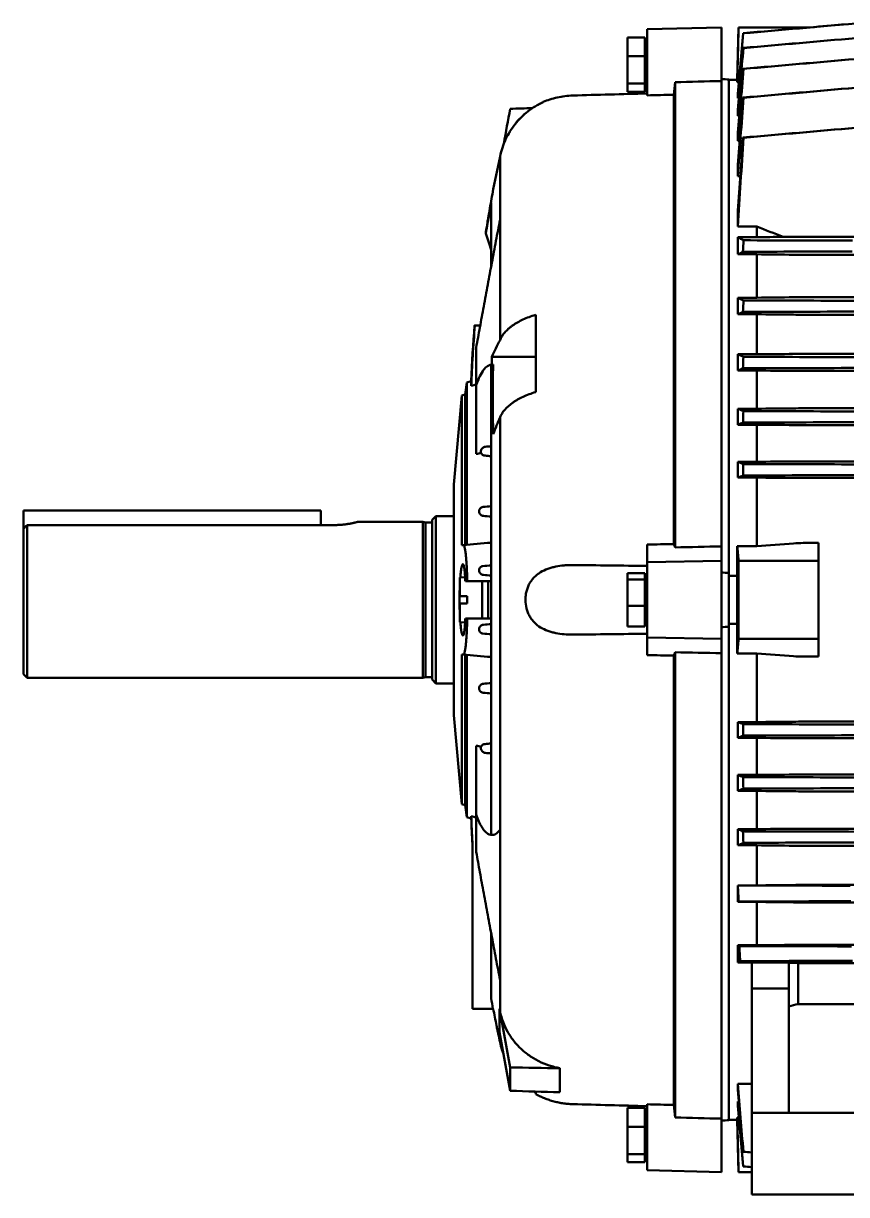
# Model space of a CAD drawing. Header units: millimetres. Extents: x 708 to 3306, y 798 to 2244.
# Drawn here: x 707.5 to 929.1, y 1870.2 to 2185.2 of the extents above; entities that cross this region are included whole.
import ezdxf

# ---------------------------------------------------------------- set-up
doc = ezdxf.new("R2010")
doc.units = ezdxf.units.MM
doc.header["$LTSCALE"] = 10
doc.layers.add('Visible (ISO)', color=7, linetype='Continuous', lineweight=50)

msp = doc.modelspace()

# ---------------------------------------------------------------- linework, layer by layer
at = {"layer": 'Visible (ISO)'}
for p, q in [((875.4, 2183.66), (895.4, 2184.18)), ((875.4, 2183.66), (875.4, 2165.89)), ((895.4, 2184.18), (895.4, 2169.75)), ((899.62, 2170.03), (899.99, 2184.18)), ((919.28, 2184.18), (900, 2184.18)), ((870.1, 2181.5), (874.8, 2181.5)), ((870.1, 2176.41), (870.1, 2181.5)), ((874.8, 2176.41), (874.8, 2181.5)), ((874.8, 2179.98), (875.4, 2179.98)), ((870.1, 2176.41), (874.8, 2176.41)), ((870.1, 2169.09), (870.1, 2176.41)), ((874.8, 2169.09), (874.8, 2176.41)), ((870.1, 2169.09), (874.8, 2169.09)), ((870.1, 2166.86), (870.1, 2169.09)), ((874.8, 2166.86), (874.8, 2169.09)), ((874.8, 2168.38), (875.4, 2168.38)), ((882.9, 2044.29), (882.9, 2169.45)), ((895.4, 2044.55), (895.4, 2169.75)), ((897.4, 2037.37), (897.4, 2170.13)), ((899.62, 2170.03), (897.4, 2170.03)), ((899.62, 2170.03), (899.62, 2169.43)), ((899.62, 2169.43), (900.08, 2169.43)), ((870.1, 2166.86), (874.8, 2166.86)), ((882.61, 2045.19), (882.61, 2166.07)), ((899.81, 2166.27), (899.81, 2165.17)), ((899.81, 2165.17), (900.07, 2165.17)), ((847.4, 2164.07), (847.4, 2164.11)), ((899.81, 2162.02), (899.81, 2160.4)), ((899.81, 2160.4), (900.17, 2160.4)), ((899.81, 2155.86), (899.81, 2153.63)), ((899.81, 2153.63), (900.29, 2153.63)), ((835.81, 2132.53), (835.81, 2149.49)), ((899.81, 2147.22), (899.81, 2144.17)), ((899.81, 2144.17), (900.45, 2144.17)), ((833.4, 2119.71), (833.4, 2136.94)), ((899.81, 2134.88), (899.81, 2130.6)), ((835.81, 2100.08), (835.81, 2132.53)), ((899.81, 2130.6), (904.89, 2130.6)), ((904.89, 2127.73), (904.89, 2130.6)), ((832.02, 2128.77), (832.02, 2129.2)), ((899.81, 2127.73), (899.81, 2123.13)), ((904.89, 2127.73), (899.81, 2127.73)), ((1193.09, 2127.83), (912, 2127.83)), ((899.81, 2123.13), (904.89, 2123.13)), ((904.89, 2111.46), (904.89, 2123.13)), ((1187.69, 2122.99), (917.4, 2122.99)), ((899.81, 2111.46), (899.81, 2107.01)), ((904.89, 2111.46), (899.81, 2111.46)), ((1187.69, 2111.59), (917.4, 2111.59)), ((845.4, 2106.86), (845.4, 2086.07)), ((899.81, 2107.01), (904.89, 2107.01)), ((904.89, 2096.23), (904.89, 2107.01)), ((1187.69, 2106.89), (917.4, 2106.89)), ((830.48, 2104.02), (829.05, 2104.02)), ((829.4, 2098.05), (829.4, 2087.95)), ((845.4, 2095.57), (833.63, 2095.57)), ((899.81, 2096.23), (899.81, 2091.87)), ((904.89, 2096.23), (899.81, 2096.23)), ((1187.69, 2096.35), (917.4, 2096.35)), ((833.4, 2030.18), (833.4, 2093.32)), ((833.58, 2093.45), (833.94, 2093.45)), ((826.9, 2088.68), (828.05, 2088.99)), ((828.05, 2087.72), (828.05, 2088.99)), ((899.81, 2091.87), (904.89, 2091.87)), ((904.89, 2081.59), (904.89, 2091.87)), ((1187.69, 2091.75), (917.4, 2091.75)), ((826.46, 2085.44), (826.9, 2088.68)), ((826.9, 2044.99), (826.9, 2088.68)), ((829.4, 2081.28), (829.4, 2087.95)), ((823.4, 2061.18), (825.5, 2085.19)), ((825.5, 2085.19), (826.46, 2085.44)), ((825.5, 2044.87), (825.5, 2085.19)), ((826.46, 2044.95), (826.46, 2085.44)), ((829.4, 2069.44), (829.4, 2081.28)), ((899.81, 2081.59), (899.81, 2077.29)), ((904.89, 2081.59), (899.81, 2081.59)), ((1187.69, 2081.71), (917.4, 2081.71)), ((835.81, 2030.18), (835.81, 2079.29)), ((899.81, 2077.29), (904.89, 2077.29)), ((904.89, 2067.32), (904.89, 2077.29)), ((1187.69, 2077.18), (917.4, 2077.18)), ((899.81, 2067.32), (899.81, 2063.06)), ((904.89, 2067.32), (899.81, 2067.32)), ((1187.69, 2067.43), (917.4, 2067.43)), ((823.4, 2030.18), (823.4, 2061.18)), ((899.81, 2063.06), (904.89, 2063.06)), ((904.89, 2044.63), (904.89, 2063.06)), ((1187.69, 2062.96), (917.4, 2062.96)), ((707.55, 2054.18), (707.55, 2049.26)), ((707.55, 2054.18), (787.55, 2054.18)), ((787.55, 2054.18), (787.55, 2050.31)), ((815.05, 2051.18), (797.55, 2051.18)), ((815.79, 2050.98), (815.05, 2051.18)), ((815.05, 2051.18), (815.05, 2009.18)), ((817.55, 2051.66), (818.55, 2052.66)), ((817.55, 2051.66), (817.55, 2008.71)), ((823.4, 2052.66), (818.55, 2052.66)), ((818.55, 2052.66), (818.55, 2007.71)), ((707.55, 2049.26), (707.55, 2010.18)), ((708.55, 2050.31), (708.55, 2009.18)), ((787.55, 2050.31), (708.55, 2050.31)), ((791.55, 2050.31), (787.55, 2050.31)), ((817.55, 2050.98), (815.79, 2050.98)), ((815.79, 2050.98), (815.79, 2009.38)), ((832.42, 2045.47), (825.92, 2044.9)), ((875.4, 2045.04), (875.4, 2040.28)), ((921.55, 2045.47), (917.4, 2045.47)), ((921.55, 2045.47), (921.55, 2040.68)), ((895.4, 2044.55), (895.4, 2040.68)), ((899.62, 2044.63), (899.62, 2036.65)), ((904.89, 2044.63), (899.62, 2044.63)), ((875.4, 2040.28), (895.4, 2040.68)), ((875.4, 2040.28), (875.4, 2020.08)), ((895.4, 2040.68), (895.4, 2019.68)), ((921.55, 2040.68), (900, 2040.68)), ((921.55, 2040.68), (921.55, 2019.68)), ((825, 2036.16), (826.42, 2036.28)), ((825, 2036.16), (825, 2031.18)), ((870.1, 2037.35), (874.8, 2037.35)), ((870.1, 2035.69), (870.1, 2037.35)), ((870.1, 2035.69), (874.8, 2035.69)), ((870.1, 2028.53), (870.1, 2035.69)), ((874.8, 2035.69), (874.8, 2037.35)), ((874.8, 2035.98), (875.4, 2035.98)), ((874.8, 2028.53), (874.8, 2035.69)), ((897.4, 2036.99), (897.4, 2037.37)), ((897.4, 2036.99), (897.4, 2036.65)), ((899.62, 2036.65), (897.4, 2036.65)), ((897.4, 2023.72), (897.4, 2036.65)), ((831, 2035.18), (831, 2030.18)), ((832.6, 2035.18), (832.6, 2030.18)), ((823.4, 1999.18), (823.4, 2030.18)), ((825, 2029.18), (825, 2024.21)), ((827, 2031.18), (827, 2030.18)), ((827, 2030.18), (827, 2029.18)), ((831, 2030.18), (831, 2025.18)), ((832.6, 2030.18), (832.6, 2025.18)), ((833.4, 1967.05), (833.4, 2030.18)), ((835.81, 1968.29), (835.81, 2030.18)), ((870.1, 2028.53), (874.8, 2028.53)), ((870.1, 2023.01), (870.1, 2028.53)), ((874.8, 2023.01), (874.8, 2028.53)), ((825, 2024.21), (826.42, 2024.08)), ((870.1, 2023.01), (874.8, 2023.01)), ((874.8, 2024.38), (875.4, 2024.38)), ((897.4, 2023.72), (897.4, 2023.38)), ((899.62, 2023.72), (897.4, 2023.72)), ((897.4, 2022.99), (897.4, 2023.38)), ((897.4, 1890.24), (897.4, 2022.99)), ((899.62, 2023.72), (899.62, 2015.73)), ((875.4, 2020.08), (875.4, 2015.32)), ((875.4, 2020.08), (895.4, 2019.68)), ((895.4, 2019.68), (895.4, 2015.82)), ((921.55, 2019.68), (900, 2019.68)), ((921.55, 2019.68), (921.55, 2014.9)), ((825.5, 1975.18), (825.5, 2015.5)), ((832.42, 2014.89), (825.92, 2015.46)), ((826.46, 1974.92), (826.46, 2015.41)), ((826.9, 1971.68), (826.9, 2015.38)), ((882.61, 1894.3), (882.61, 2015.17)), ((882.9, 1890.92), (882.9, 2016.07)), ((895.4, 1890.61), (895.4, 2015.82)), ((899.62, 2015.73), (904.89, 2015.73)), ((904.89, 1997.3), (904.89, 2015.73)), ((921.55, 2014.9), (917.4, 2014.9)), ((707.55, 2010.18), (708.55, 2009.18)), ((815.05, 2009.18), (708.55, 2009.18)), ((815.79, 2009.38), (815.05, 2009.18)), ((817.55, 2009.38), (815.79, 2009.38)), ((817.55, 2008.71), (818.55, 2007.71)), ((823.4, 2007.71), (818.55, 2007.71)), ((823.4, 1999.18), (825.5, 1975.18)), ((899.81, 1997.3), (899.81, 1993.04)), ((904.89, 1997.3), (899.81, 1997.3)), ((1187.69, 1997.41), (917.4, 1997.41)), ((899.81, 1993.04), (904.89, 1993.04)), ((904.89, 1983.07), (904.89, 1993.04)), ((1187.69, 1992.93), (917.4, 1992.93)), ((829.4, 1979.08), (829.4, 1990.93)), ((899.81, 1983.07), (899.81, 1978.77)), ((904.89, 1983.07), (899.81, 1983.07)), ((1187.69, 1983.18), (917.4, 1983.18)), ((829.4, 1972.42), (829.4, 1979.08)), ((899.81, 1978.77), (904.89, 1978.77)), ((904.89, 1968.5), (904.89, 1978.77)), ((1187.69, 1978.66), (917.4, 1978.66)), ((825.5, 1975.18), (826.46, 1974.92)), ((826.46, 1974.92), (826.9, 1971.68)), ((829.4, 1972.42), (829.4, 1962.32)), ((826.9, 1971.68), (828.05, 1971.37)), ((828.05, 1971.37), (828.05, 1971.96)), ((835.81, 1927.83), (835.81, 1968.29)), ((899.81, 1968.5), (899.81, 1964.14)), ((904.89, 1968.5), (899.81, 1968.5)), ((1187.69, 1968.61), (917.4, 1968.61)), ((828.4, 1920.18), (828.4, 1964.97)), ((899.81, 1964.14), (904.89, 1964.14)), ((904.89, 1953.36), (904.89, 1964.14)), ((1187.69, 1964.02), (917.4, 1964.02)), ((1187.69, 1953.48), (917.4, 1953.48)), ((899.81, 1953.36), (899.81, 1948.91)), ((904.89, 1953.36), (899.81, 1953.36)), ((899.81, 1948.91), (904.89, 1948.91)), ((904.89, 1937.24), (904.89, 1948.91)), ((1187.69, 1948.77), (917.4, 1948.77)), ((833.4, 1922.97), (833.4, 1940.66)), ((899.81, 1937.24), (899.81, 1932.63)), ((904.89, 1937.24), (899.81, 1937.24)), ((1187.69, 1937.37), (917.4, 1937.37)), ((899.81, 1932.63), (903.55, 1932.63)), ((903.55, 1932.65), (903.55, 1925.58)), ((913.55, 1932.65), (903.55, 1932.65)), ((913.55, 1932.65), (913.55, 1925.58)), ((959.55, 1932.48), (916.08, 1932.48)), ((916.08, 1921.45), (916.08, 1932.48)), ((835.81, 1919.38), (835.81, 1927.83)), ((903.55, 1925.58), (903.55, 1892.18)), ((913.55, 1925.58), (903.55, 1925.58)), ((913.55, 1925.58), (913.55, 1892.18)), ((833.91, 1920.18), (828.4, 1920.18)), ((835.64, 1920.16), (835.64, 1913.91)), ((916.08, 1921.45), (959.55, 1921.45)), ((835.81, 1911.18), (835.81, 1912.96)), ((838.54, 1898.1), (838.54, 1904.39)), ((851.9, 1904.18), (851.9, 1897.69)), ((899.81, 1899.96), (899.81, 1898.35)), ((903.55, 1899.96), (899.81, 1899.96)), ((845.4, 1897.61), (845.4, 1897.23)), ((875.4, 1894.47), (875.4, 1876.71)), ((899.81, 1895.2), (899.81, 1894.1)), ((900.07, 1895.2), (899.81, 1895.2)), ((870.1, 1893.5), (874.8, 1893.5)), ((870.1, 1888.41), (870.1, 1893.5)), ((874.8, 1888.41), (874.8, 1893.5)), ((874.8, 1891.98), (875.4, 1891.98)), ((895.4, 1890.61), (895.4, 1876.18)), ((899.62, 1890.93), (899.62, 1890.33)), ((900.08, 1890.93), (899.62, 1890.93)), ((903.55, 1870.18), (903.55, 1892.18)), ((923.55, 1892.18), (903.55, 1892.18)), ((923.55, 1892.18), (1181.55, 1892.18)), ((870.1, 1888.41), (874.8, 1888.41)), ((870.1, 1881.09), (870.1, 1888.41)), ((874.8, 1881.09), (874.8, 1888.41)), ((899.62, 1890.33), (897.4, 1890.33)), ((899.62, 1890.33), (899.99, 1876.18)), ((870.1, 1881.09), (874.8, 1881.09)), ((870.1, 1878.86), (870.1, 1881.09)), ((874.8, 1878.86), (874.8, 1881.09)), ((870.1, 1878.86), (874.8, 1878.86)), ((874.8, 1880.38), (875.4, 1880.38)), ((875.4, 1876.71), (895.4, 1876.18)), ((903.55, 1876.18), (900, 1876.18)), ((923.55, 1870.18), (903.55, 1870.18)), ((923.55, 1870.18), (968.99, 1870.18))]:
    msp.add_line(p, q, dxfattribs=at)
for centre, start, end in [((1177.79, 2075.27), 175.2892, 177.7531), ((1177.79, 1985.09), 182.2469, 183.3817)]:
    msp.add_arc(centre, 350, start, end, dxfattribs=at)
for points in [[(899.62, 2169.43), (899.75, 2174.35), (899.87, 2179.27), (900, 2184.18)], [(900, 2184.18), (899.99, 2184.18), (899.99, 2184.18), (899.99, 2184.18)], [(901.24, 2182.61), (911.31, 2183.49), (921.38, 2184.37), (931.44, 2185.25)], [(931.5, 2185.25), (921.43, 2184.36), (911.35, 2183.48), (901.27, 2182.59)], [(928.24, 2184.97), (925.25, 2184.7), (922.26, 2184.44), (919.27, 2184.18)], [(901.21, 2182.61), (900.74, 2177.16), (900.27, 2171.71), (899.81, 2166.27)], [(899.81, 2165.17), (900.29, 2170.98), (900.78, 2176.78), (901.27, 2182.59)], [(901.27, 2182.59), (901.25, 2182.61), (901.23, 2182.61), (901.21, 2182.61)], [(901.22, 2178.65), (911.29, 2179.53), (921.36, 2180.41), (931.44, 2181.29)], [(931.52, 2181.29), (921.44, 2180.4), (911.36, 2179.52), (901.29, 2178.63)], [(901.2, 2178.65), (900.74, 2173.11), (900.27, 2167.56), (899.81, 2162.02)], [(899.81, 2160.4), (900.3, 2166.48), (900.79, 2172.56), (901.29, 2178.63)], [(901.29, 2178.63), (901.26, 2178.65), (901.23, 2178.65), (901.2, 2178.65)], [(901.19, 2173.03), (911.27, 2173.91), (921.35, 2174.79), (931.43, 2175.67)], [(931.53, 2175.67), (921.45, 2174.78), (911.38, 2173.9), (901.3, 2173.01)], [(901.19, 2173.03), (900.73, 2167.31), (900.26, 2161.58), (899.81, 2155.86)], [(899.81, 2153.63), (900.3, 2160.09), (900.8, 2166.55), (901.3, 2173.01)], [(901.3, 2173.01), (901.26, 2173.02), (901.23, 2173.02), (901.19, 2173.03)], [(882.9, 2169.45), (882.8, 2168.32), (882.7, 2167.19), (882.61, 2166.07)], [(895.4, 2169.75), (891.23, 2169.65), (887.06, 2169.55), (882.9, 2169.45)], [(895.4, 2170.29), (896.06, 2170.24), (896.73, 2170.18), (897.4, 2170.13)], [(901.18, 2165.3), (911.26, 2166.18), (921.34, 2167.06), (931.42, 2167.94)], [(931.55, 2167.94), (921.47, 2167.05), (911.4, 2166.16), (901.32, 2165.27)], [(875.4, 2166.4), (868.72, 2166.22), (862.04, 2166.04), (855.36, 2165.86)], [(882.61, 2166.07), (880.2, 2166.01), (877.8, 2165.95), (875.4, 2165.89)], [(901.18, 2165.3), (900.72, 2159.27), (900.26, 2153.25), (899.81, 2147.22)], [(899.81, 2144.17), (900.3, 2151.21), (900.8, 2158.24), (901.32, 2165.27)], [(901.32, 2165.27), (901.27, 2165.28), (901.23, 2165.29), (901.18, 2165.3)], [(838.54, 2162.27), (837.96, 2159.14), (837.39, 2156.02), (836.82, 2152.89)], [(844.5, 2162.45), (842.51, 2162.39), (840.52, 2162.33), (838.54, 2162.27)], [(901.18, 2154.53), (911.25, 2155.41), (921.33, 2156.29), (931.41, 2157.17)], [(931.57, 2157.17), (921.49, 2156.28), (911.41, 2155.39), (901.34, 2154.5)], [(901.18, 2154.53), (900.71, 2147.98), (900.25, 2141.43), (899.81, 2134.88)], [(899.81, 2130.6), (900.29, 2138.57), (900.8, 2146.54), (901.34, 2154.5)], [(901.34, 2154.5), (901.28, 2154.51), (901.23, 2154.52), (901.18, 2154.53)], [(833.4, 2136.94), (832.9, 2134.22), (832.45, 2131.5), (832.02, 2128.77)], [(904.89, 2130.6), (907.26, 2129.68), (909.63, 2128.76), (912, 2127.83)], [(833.4, 2124.36), (832.94, 2125.83), (832.48, 2127.3), (832.02, 2128.77)], [(901.34, 2126.9), (900.8, 2127.18), (900.29, 2127.45), (899.81, 2127.73)], [(901.18, 2123.82), (901.23, 2124.84), (901.28, 2125.87), (901.34, 2126.9)], [(901.34, 2126.9), (911.12, 2126.87), (920.9, 2126.84), (930.68, 2126.81)], [(912, 2127.83), (909.63, 2127.8), (907.26, 2127.76), (904.89, 2127.73)], [(899.81, 2123.13), (900.25, 2123.36), (900.71, 2123.59), (901.18, 2123.82)], [(930.53, 2123.9), (920.75, 2123.87), (910.96, 2123.84), (901.18, 2123.82)], [(904.89, 2123.13), (908.2, 2123.09), (911.51, 2123.05), (914.81, 2123.01)], [(914.81, 2123.01), (915.65, 2123), (916.51, 2122.99), (917.4, 2122.99)], [(901.32, 2110.72), (900.8, 2110.97), (900.3, 2111.21), (899.81, 2111.46)], [(914.81, 2111.58), (911.51, 2111.54), (908.2, 2111.5), (904.89, 2111.46)], [(917.4, 2111.59), (916.51, 2111.59), (915.65, 2111.59), (914.81, 2111.58)], [(901.18, 2107.64), (901.23, 2108.67), (901.27, 2109.69), (901.32, 2110.72)], [(901.32, 2110.72), (911.4, 2110.69), (921.47, 2110.66), (931.55, 2110.63)], [(899.81, 2107.01), (900.26, 2107.22), (900.72, 2107.43), (901.18, 2107.64)], [(931.42, 2107.73), (921.34, 2107.7), (911.26, 2107.67), (901.18, 2107.64)], [(904.89, 2107.01), (908.2, 2106.97), (911.51, 2106.94), (914.81, 2106.9)], [(914.81, 2106.9), (915.65, 2106.89), (916.52, 2106.89), (917.4, 2106.89)], [(829.05, 2104.02), (828.6, 2098.6), (828.26, 2093.17), (828.05, 2087.72)], [(835.81, 2100.08), (835.04, 2098.58), (834.32, 2097.08), (833.63, 2095.57)], [(833.63, 2095.57), (833.61, 2094.87), (833.59, 2094.16), (833.58, 2093.45)], [(901.3, 2095.55), (900.8, 2095.77), (900.3, 2096), (899.81, 2096.23)], [(901.19, 2092.47), (901.23, 2093.49), (901.26, 2094.52), (901.3, 2095.55)], [(901.3, 2095.55), (911.38, 2095.52), (921.45, 2095.49), (931.53, 2095.46)], [(914.81, 2096.33), (911.51, 2096.3), (908.2, 2096.26), (904.89, 2096.23)], [(917.4, 2096.35), (916.52, 2096.35), (915.66, 2096.34), (914.81, 2096.33)], [(832, 2092.71), (832, 2092.71), (832, 2092.71), (832, 2092.71)], [(833.94, 2093.45), (833.76, 2093.45), (833.57, 2093.4), (833.4, 2093.32)], [(833.98, 2074.79), (833.83, 2081.01), (833.82, 2087.23), (833.94, 2093.45)], [(899.81, 2091.87), (900.26, 2092.07), (900.73, 2092.27), (901.19, 2092.47)], [(931.43, 2092.56), (921.35, 2092.53), (911.27, 2092.5), (901.19, 2092.47)], [(830.64, 2090.84), (830.64, 2090.84), (830.64, 2090.84), (830.64, 2090.84)], [(904.89, 2091.87), (908.2, 2091.83), (911.5, 2091.8), (914.81, 2091.77)], [(914.81, 2091.77), (915.66, 2091.76), (916.52, 2091.75), (917.4, 2091.75)], [(828.05, 2087.72), (828.5, 2087.84), (828.95, 2087.95), (829.4, 2088.07)], [(901.29, 2080.96), (900.79, 2081.17), (900.3, 2081.38), (899.81, 2081.59)], [(901.2, 2077.87), (901.23, 2078.9), (901.26, 2079.93), (901.29, 2080.96)], [(901.29, 2080.96), (911.36, 2080.93), (921.44, 2080.89), (931.52, 2080.86)], [(914.81, 2081.69), (911.5, 2081.66), (908.2, 2081.63), (904.89, 2081.59)], [(917.4, 2081.71), (916.52, 2081.71), (915.66, 2081.7), (914.81, 2081.69)], [(835.81, 2079.29), (835.16, 2077.8), (834.55, 2076.3), (833.98, 2074.79)], [(899.81, 2077.29), (900.27, 2077.49), (900.74, 2077.68), (901.2, 2077.87)], [(931.44, 2077.97), (921.36, 2077.94), (911.28, 2077.9), (901.2, 2077.87)], [(904.89, 2077.29), (908.2, 2077.26), (911.5, 2077.23), (914.81, 2077.2)], [(914.81, 2077.2), (915.66, 2077.19), (916.52, 2077.18), (917.4, 2077.18)], [(831.84, 2071.36), (832.36, 2071.41), (832.88, 2071.45), (833.4, 2071.5)], [(830.73, 2069.67), (830.28, 2069.59), (829.84, 2069.52), (829.4, 2069.44)], [(833.4, 2068.83), (832.85, 2068.88), (832.31, 2068.93), (831.77, 2068.97)], [(901.27, 2066.72), (900.78, 2066.92), (900.29, 2067.12), (899.81, 2067.32)], [(914.81, 2067.42), (911.5, 2067.39), (908.2, 2067.36), (904.89, 2067.32)], [(917.4, 2067.43), (916.52, 2067.43), (915.66, 2067.43), (914.81, 2067.42)], [(901.21, 2063.63), (901.23, 2064.66), (901.25, 2065.69), (901.27, 2066.72)], [(931.45, 2063.73), (921.37, 2063.7), (911.29, 2063.66), (901.21, 2063.63)], [(901.27, 2066.72), (911.35, 2066.69), (921.43, 2066.65), (931.5, 2066.62)], [(899.81, 2063.06), (900.27, 2063.25), (900.74, 2063.44), (901.21, 2063.63)], [(904.89, 2063.06), (908.2, 2063.03), (911.5, 2063), (914.81, 2062.97)], [(914.81, 2062.97), (915.66, 2062.96), (916.52, 2062.96), (917.4, 2062.96)], [(831.26, 2055.16), (831.97, 2055.22), (832.68, 2055.29), (833.4, 2055.35)], [(833.4, 2052.6), (832.71, 2052.65), (832.02, 2052.71), (831.33, 2052.77)], [(708.55, 2050.31), (708.21, 2049.96), (707.88, 2049.61), (707.55, 2049.26)], [(825.92, 2044.9), (825.78, 2044.89), (825.64, 2044.88), (825.5, 2044.87)], [(833.4, 2045.56), (833.07, 2045.53), (832.75, 2045.5), (832.42, 2045.47)], [(875.4, 2045.04), (877.8, 2045.09), (880.2, 2045.14), (882.61, 2045.19)], [(882.61, 2045.19), (882.7, 2044.89), (882.8, 2044.59), (882.9, 2044.29)], [(914.81, 2045.37), (911.5, 2045.13), (908.2, 2044.88), (904.89, 2044.63)], [(917.4, 2045.47), (916.52, 2045.47), (915.66, 2045.44), (914.81, 2045.37)], [(882.9, 2044.29), (887.06, 2044.38), (891.23, 2044.46), (895.4, 2044.55)], [(900, 2040.68), (899.87, 2042), (899.75, 2043.32), (899.62, 2044.63)], [(833.4, 2039.45), (832.66, 2039.39), (831.93, 2039.33), (831.2, 2039.26)], [(855.36, 2039.54), (862.04, 2039.47), (868.72, 2039.39), (875.4, 2039.31)], [(900, 2019.68), (899.99, 2026.68), (899.99, 2033.68), (900, 2040.68)], [(831.37, 2036.87), (832.04, 2036.81), (832.72, 2036.76), (833.4, 2036.7)], [(897.4, 2037.37), (896.73, 2037.43), (896.06, 2037.5), (895.4, 2037.56)], [(826.48, 2035.18), (826.65, 2035.18), (826.82, 2035.18), (826.99, 2035.18)], [(833.4, 2035.18), (831.26, 2035.18), (829.13, 2035.18), (826.99, 2035.18)], [(826.99, 2025.18), (826.82, 2025.18), (826.65, 2025.18), (826.48, 2025.18)], [(826.99, 2025.18), (829.13, 2025.18), (831.26, 2025.18), (833.4, 2025.18)], [(831.37, 2023.49), (832.04, 2023.55), (832.72, 2023.61), (833.4, 2023.67)], [(895.4, 2022.81), (896.06, 2022.87), (896.73, 2022.93), (897.4, 2022.99)], [(833.4, 2020.91), (832.66, 2020.98), (831.93, 2021.04), (831.2, 2021.1)], [(875.4, 2021.05), (868.72, 2020.97), (862.04, 2020.9), (855.36, 2020.83)], [(899.62, 2015.73), (899.75, 2017.05), (899.87, 2018.37), (900, 2019.68)], [(825.5, 2015.5), (825.64, 2015.49), (825.78, 2015.47), (825.92, 2015.46)], [(832.42, 2014.89), (832.75, 2014.86), (833.07, 2014.84), (833.4, 2014.81)], [(882.61, 2015.17), (880.2, 2015.22), (877.8, 2015.27), (875.4, 2015.32)], [(882.9, 2016.07), (882.8, 2015.77), (882.7, 2015.47), (882.61, 2015.17)], [(895.4, 2015.82), (891.23, 2015.9), (887.06, 2015.99), (882.9, 2016.07)], [(904.89, 2015.73), (908.2, 2015.49), (911.5, 2015.24), (914.81, 2014.99)], [(914.81, 2014.99), (915.66, 2014.93), (916.52, 2014.9), (917.4, 2014.9)], [(833.4, 2007.77), (832.71, 2007.71), (832.02, 2007.65), (831.33, 2007.59)], [(831.26, 2005.2), (831.97, 2005.14), (832.68, 2005.08), (833.4, 2005.02)], [(901.21, 1996.73), (900.74, 1996.92), (900.27, 1997.11), (899.81, 1997.3)], [(901.21, 1996.73), (911.29, 1996.7), (921.37, 1996.67), (931.44, 1996.64)], [(901.27, 1993.65), (901.25, 1994.68), (901.23, 1995.71), (901.21, 1996.73)], [(914.81, 1997.4), (911.5, 1997.36), (908.2, 1997.33), (904.89, 1997.3)], [(917.4, 1997.41), (916.52, 1997.41), (915.66, 1997.4), (914.81, 1997.4)], [(833.4, 1991.53), (832.85, 1991.48), (832.31, 1991.44), (831.77, 1991.39)], [(899.81, 1993.04), (900.29, 1993.24), (900.78, 1993.45), (901.27, 1993.65)], [(931.5, 1993.74), (921.43, 1993.71), (911.35, 1993.68), (901.27, 1993.65)], [(904.89, 1993.04), (908.2, 1993.01), (911.5, 1992.98), (914.81, 1992.94)], [(914.81, 1992.94), (915.66, 1992.93), (916.52, 1992.93), (917.4, 1992.93)], [(829.4, 1990.93), (829.84, 1990.85), (830.28, 1990.77), (830.73, 1990.69)], [(831.84, 1989), (832.36, 1988.96), (832.88, 1988.91), (833.4, 1988.87)], [(901.2, 1982.49), (900.74, 1982.68), (900.27, 1982.88), (899.81, 1983.07)], [(901.2, 1982.49), (911.28, 1982.46), (921.36, 1982.43), (931.44, 1982.4)], [(901.29, 1979.41), (901.26, 1980.44), (901.23, 1981.47), (901.2, 1982.49)], [(914.81, 1983.17), (911.5, 1983.14), (908.2, 1983.1), (904.89, 1983.07)], [(917.4, 1983.18), (916.52, 1983.18), (915.66, 1983.18), (914.81, 1983.17)], [(899.81, 1978.77), (900.3, 1978.98), (900.79, 1979.2), (901.29, 1979.41)], [(931.52, 1979.5), (921.44, 1979.47), (911.36, 1979.44), (901.29, 1979.41)], [(904.89, 1978.77), (908.2, 1978.74), (911.5, 1978.7), (914.81, 1978.67)], [(914.81, 1978.67), (915.66, 1978.66), (916.52, 1978.66), (917.4, 1978.66)], [(828.05, 1971.96), (828.15, 1969.63), (828.26, 1967.3), (828.4, 1964.97)], [(828.05, 1971.96), (828.5, 1971.83), (828.95, 1971.71), (829.4, 1971.58)], [(830.64, 1969.52), (830.64, 1969.52), (830.64, 1969.52), (830.64, 1969.52)], [(833.4, 1967.05), (833.53, 1966.98), (833.67, 1966.94), (833.81, 1966.92)], [(901.19, 1967.9), (900.73, 1968.1), (900.26, 1968.3), (899.81, 1968.5)], [(901.19, 1967.9), (911.27, 1967.87), (921.35, 1967.84), (931.43, 1967.81)], [(901.3, 1964.82), (901.26, 1965.85), (901.23, 1966.87), (901.19, 1967.9)], [(914.81, 1968.6), (911.5, 1968.57), (908.2, 1968.53), (904.89, 1968.5)], [(917.4, 1968.61), (916.52, 1968.61), (915.66, 1968.61), (914.81, 1968.6)], [(899.81, 1964.14), (900.3, 1964.37), (900.8, 1964.59), (901.3, 1964.82)], [(931.53, 1964.91), (921.45, 1964.88), (911.38, 1964.85), (901.3, 1964.82)], [(904.89, 1964.14), (908.2, 1964.1), (911.51, 1964.07), (914.81, 1964.03)], [(914.81, 1964.03), (915.66, 1964.02), (916.52, 1964.02), (917.4, 1964.02)], [(914.81, 1953.46), (911.51, 1953.43), (908.2, 1953.39), (904.89, 1953.36)], [(917.4, 1953.48), (916.52, 1953.48), (915.65, 1953.47), (914.81, 1953.46)], [(899.81, 1953.35), (899.81, 1953.35), (899.81, 1953.35), (899.81, 1953.36)], [(899.81, 1953.35), (909.89, 1953.32), (919.97, 1953.29), (930.05, 1953.26)], [(900.02, 1949.01), (899.95, 1950.47), (899.88, 1951.91), (899.81, 1953.35)], [(899.81, 1948.91), (899.88, 1948.94), (899.95, 1948.98), (900.02, 1949.01)], [(930.24, 1949.11), (920.18, 1949.08), (910.1, 1949.04), (900.02, 1949.01)], [(904.89, 1948.91), (908.2, 1948.87), (911.51, 1948.83), (914.81, 1948.79)], [(914.81, 1948.79), (915.65, 1948.78), (916.51, 1948.77), (917.4, 1948.77)], [(900.19, 1937.04), (900.06, 1937.1), (899.93, 1937.17), (899.81, 1937.24)], [(900.19, 1937.04), (910.31, 1937.01), (920.39, 1936.98), (930.42, 1936.95)], [(900.42, 1932.98), (900.35, 1934.34), (900.27, 1935.69), (900.19, 1937.04)], [(914.81, 1937.36), (911.51, 1937.32), (908.2, 1937.28), (904.89, 1937.24)], [(917.4, 1937.37), (916.51, 1937.37), (915.65, 1937.37), (914.81, 1937.36)], [(899.81, 1932.63), (900.01, 1932.75), (900.21, 1932.86), (900.42, 1932.98)], [(930.64, 1933.07), (920.57, 1933.04), (910.5, 1933.01), (900.42, 1932.98)], [(913.55, 1932.51), (914.39, 1932.5), (915.24, 1932.49), (916.08, 1932.48)], [(833.4, 1922.97), (833.56, 1922.04), (833.73, 1921.11), (833.91, 1920.18)], [(833.91, 1920.18), (833.92, 1920.18), (833.94, 1920.18), (833.97, 1920.18), (833.98, 1920.18)], [(835.81, 1919.38), (835.75, 1919.64), (835.69, 1919.9), (835.64, 1920.16)], [(835.64, 1920.16), (836.6, 1914.9), (837.57, 1909.65), (838.54, 1904.39)], [(913.55, 1920.78), (914.39, 1921.01), (915.24, 1921.23), (916.08, 1921.45)], [(838.54, 1898.1), (837.57, 1903.37), (836.6, 1908.64), (835.64, 1913.91)], [(836.71, 1908.03), (836.33, 1909.05), (836.03, 1910.1), (835.81, 1911.18)], [(851.9, 1904.18), (847.45, 1904.25), (842.99, 1904.32), (838.54, 1904.39)], [(901.29, 1881.73), (900.79, 1887.81), (900.3, 1893.89), (899.81, 1899.96)], [(851.9, 1897.69), (847.45, 1897.82), (842.99, 1897.96), (838.54, 1898.1)], [(845.4, 1897.61), (845.24, 1897.71), (845.09, 1897.8), (844.93, 1897.9)], [(844.93, 1897.9), (845.09, 1897.8), (845.24, 1897.71), (845.4, 1897.61)], [(899.81, 1898.35), (900.27, 1892.8), (900.74, 1887.26), (901.2, 1881.72)], [(855.36, 1894.51), (862.04, 1894.33), (868.72, 1894.15), (875.4, 1893.97)], [(875.4, 1894.47), (877.8, 1894.41), (880.2, 1894.36), (882.61, 1894.3)], [(882.61, 1894.3), (882.7, 1893.17), (882.8, 1892.04), (882.9, 1890.92)], [(901.27, 1877.77), (900.78, 1883.58), (900.29, 1889.39), (899.81, 1895.2)], [(899.81, 1894.1), (900.27, 1888.65), (900.74, 1883.21), (901.21, 1877.76)], [(882.9, 1890.92), (887.06, 1890.82), (891.23, 1890.71), (895.4, 1890.61)], [(900, 1876.18), (899.87, 1881.1), (899.75, 1886.01), (899.62, 1890.93)], [(897.4, 1890.24), (896.73, 1890.18), (896.06, 1890.13), (895.4, 1890.07)], [(901.2, 1881.72), (901.23, 1881.71), (901.26, 1881.72), (901.29, 1881.73)], [(903.55, 1881.51), (902.77, 1881.58), (902, 1881.65), (901.23, 1881.71)], [(901.29, 1881.73), (902.04, 1881.66), (902.79, 1881.6), (903.55, 1881.53)], [(899.99, 1876.18), (899.99, 1876.18), (899.99, 1876.18), (900, 1876.18)], [(901.21, 1877.76), (901.23, 1877.75), (901.25, 1877.76), (901.27, 1877.77)], [(903.55, 1877.56), (902.78, 1877.62), (902.01, 1877.69), (901.24, 1877.76)], [(901.27, 1877.77), (902.03, 1877.7), (902.79, 1877.64), (903.55, 1877.57)]]:
    msp.add_open_spline(points, degree=3, dxfattribs=at)
for points, knots in [([(855.36, 2165.86), (854.65, 2165.84), (853.95, 2165.78), (852.57, 2165.61), (851.89, 2165.49), (850.54, 2165.19), (849.87, 2165.01), (848.59, 2164.6), (847.98, 2164.36), (847.4, 2164.11)], [0.000000197, 0.000000197, 0.000000197, 0.000000197, 0.002093893, 0.002093893, 0.004187589, 0.004187589, 0.006281285, 0.006281285, 0.00837498, 0.00837498, 0.00837498, 0.00837498]), ([(835.81, 2149.49), (836.13, 2151.06), (836.63, 2152.59), (837.49, 2154.43), (837.67, 2154.79), (838.05, 2155.5), (838.26, 2155.85), (838.89, 2156.88), (839.35, 2157.53), (840.35, 2158.79), (840.88, 2159.39), (842.04, 2160.54), (842.64, 2161.07), (843.91, 2162.06), (844.57, 2162.52), (845.6, 2163.14), (845.95, 2163.34), (846.66, 2163.72), (847.03, 2163.9), (847.4, 2164.07)], [0.02251932, 0.02251932, 0.02251932, 0.02251932, 0.02733007, 0.02733007, 0.02853276, 0.02853276, 0.02973545, 0.02973545, 0.03214083, 0.03214083, 0.0345462, 0.0345462, 0.03695158, 0.03695158, 0.03935696, 0.03935696, 0.04055965, 0.04055965, 0.04176233, 0.04176233, 0.04176233, 0.04176233]), ([(847.4, 2164.07), (846.67, 2163.74), (845.96, 2163.36), (844.92, 2162.73), (844.58, 2162.51), (843.91, 2162.05), (843.59, 2161.81), (842, 2160.57), (840.87, 2159.44), (839.35, 2157.53), (838.89, 2156.87), (838.04, 2155.51), (837.66, 2154.8), (836.98, 2153.35), (836.69, 2152.59), (836.18, 2151.05), (835.97, 2150.27), (835.81, 2149.49)], [0.08661093, 0.08661093, 0.08661093, 0.08661093, 0.08901507, 0.08901507, 0.09021714, 0.09021714, 0.09141921, 0.09141921, 0.09622749, 0.09622749, 0.09863163, 0.09863163, 0.10103577, 0.10103577, 0.10343992, 0.10343992, 0.10584406, 0.10584406, 0.10584406, 0.10584406]), ([(835.81, 2149.49), (835.08, 2146.12), (834.4, 2142.74), (833.44, 2137.64), (833.12, 2135.83), (832.81, 2134.02), (832.77, 2133.8), (832.76, 2133.7), (832.7, 2133.38), (832.6, 2132.76), (832.35, 2131.29), (832.15, 2130.03), (832.02, 2129.2)], [2.3330763, 2.3330763, 2.3330763, 2.3330763, 2.3431718, 2.3431718, 2.34821955, 2.34853503, 2.34853503, 2.34885051, 2.34885051, 2.34948148, 2.35074342, 2.35326729, 2.35326729, 2.35326729, 2.35326729]), ([(833.61, 2120.86), (833.98, 2122.82), (834.35, 2124.77), (835.08, 2128.66), (835.45, 2130.6), (835.81, 2132.53)], [0.02394189, 0.02394189, 0.02394189, 0.02394189, 0.02992253, 0.02992253, 0.03590317, 0.03590317, 0.03590317, 0.03590317]), ([(829.4, 2098.05), (829.71, 2099.83), (830.04, 2101.64), (830.72, 2105.33), (831.07, 2107.21), (831.6, 2110.08), (831.78, 2111.05), (832.14, 2112.99), (832.32, 2113.98), (832.87, 2116.93), (833.24, 2118.9), (833.61, 2120.86)], [0.00000125, 0.00000125, 0.00000125, 0.00000125, 0.00598641, 0.00598641, 0.01197157, 0.01197157, 0.01496415, 0.01496415, 0.01795673, 0.01795673, 0.02394189, 0.02394189, 0.02394189, 0.02394189]), ([(835.81, 2100.08), (836.1, 2100.78), (836.52, 2101.46), (837.36, 2102.43), (837.68, 2102.75), (838.2, 2103.22), (838.39, 2103.37), (838.77, 2103.68), (838.97, 2103.83), (839.99, 2104.55), (840.92, 2105.08), (842.49, 2105.81), (843.04, 2106.04), (844.18, 2106.47), (844.78, 2106.67), (845.4, 2106.86)], [0.00000099, 0.00000099, 0.00000099, 0.00000099, 0.00424893, 0.00424893, 0.0063729, 0.0063729, 0.00743489, 0.00743489, 0.00849687, 0.00849687, 0.01274481, 0.01274481, 0.01486879, 0.01486879, 0.01699276, 0.01699276, 0.01699276, 0.01699276]), ([(828.97, 2104.02), (828.97, 2104.02), (828.97, 2104.02), (828.97, 2104.02), (829, 2104.02), (829.05, 2104.02)], [2.35263452, 2.35263452, 2.35263452, 2.35263452, 2.35264359, 2.35264359, 2.36486695, 2.36486695, 2.36486695, 2.36486695]), ([(833.58, 2093.45), (833.39, 2093.45), (833.21, 2093.42), (832.84, 2093.3), (832.66, 2093.2), (832.11, 2092.85), (831.75, 2092.49), (831.05, 2091.57), (830.71, 2091), (830.04, 2089.64), (829.71, 2088.85), (829.4, 2087.95)], [0.01213543, 0.01213543, 0.01213543, 0.01213543, 0.0151063, 0.0151063, 0.01807716, 0.01807716, 0.0240189, 0.0240189, 0.02996064, 0.02996064, 0.03590238, 0.03590238, 0.03590238, 0.03590238]), ([(845.4, 2086.07), (844.16, 2085.71), (843.03, 2085.28), (841.47, 2084.56), (840.97, 2084.3), (840.27, 2083.9), (840.04, 2083.76), (839.6, 2083.48), (839.38, 2083.34), (838.36, 2082.61), (837.66, 2081.99), (836.81, 2081.01), (836.56, 2080.67), (836.13, 2079.99), (835.95, 2079.64), (835.81, 2079.29)], [0.00000023, 0.00000023, 0.00000023, 0.00000023, 0.0042479, 0.0042479, 0.00637174, 0.00637174, 0.00743366, 0.00743366, 0.00849557, 0.00849557, 0.01274325, 0.01274325, 0.01486708, 0.01486708, 0.01699092, 0.01699092, 0.01699092, 0.01699092]), ([(830.73, 2069.67), (830.69, 2069.75), (830.67, 2069.84), (830.65, 2070), (830.65, 2070.09), (830.66, 2070.26), (830.68, 2070.34), (830.72, 2070.51), (830.76, 2070.59), (830.88, 2070.83), (831.01, 2070.98), (831.26, 2071.17), (831.36, 2071.23), (831.58, 2071.32), (831.71, 2071.35), (831.84, 2071.36)], [0.001329385, 0.001329385, 0.001329385, 0.001329385, 0.001716983, 0.001716983, 0.00210458, 0.00210458, 0.002492178, 0.002492178, 0.002879776, 0.002879776, 0.003654972, 0.003654972, 0.00404257, 0.00404257, 0.004430168, 0.004430168, 0.004430168, 0.004430168]), ([(831.77, 2068.97), (831.65, 2068.98), (831.53, 2069.01), (831.31, 2069.09), (831.22, 2069.15), (831.04, 2069.27), (830.96, 2069.34), (830.83, 2069.5), (830.77, 2069.58), (830.73, 2069.67)], [0, 0, 0, 0, 0.000410179, 0.000410179, 0.000820358, 0.000820358, 0.001230538, 0.001230538, 0.001640717, 0.001640717, 0.001640717, 0.001640717]), ([(831.33, 2052.77), (831.18, 2052.79), (831.04, 2052.82), (830.77, 2052.95), (830.65, 2053.03), (830.45, 2053.23), (830.36, 2053.35), (830.24, 2053.61), (830.2, 2053.74), (830.17, 2054.03), (830.18, 2054.18), (830.24, 2054.4), (830.27, 2054.47), (830.34, 2054.61), (830.39, 2054.67), (830.54, 2054.85), (830.66, 2054.96), (830.95, 2055.11), (831.1, 2055.15), (831.26, 2055.16)], [0, 0, 0, 0, 0.000476593, 0.000476593, 0.000953187, 0.000953187, 0.00142978, 0.00142978, 0.001906374, 0.001906374, 0.002382967, 0.002382967, 0.002621264, 0.002621264, 0.002859561, 0.002859561, 0.003336154, 0.003336154, 0.003812748, 0.003812748, 0.003812748, 0.003812748]), ([(797.55, 2051.18), (797.55, 2051.18), (797.51, 2051.17), (797.35, 2051.13), (797.24, 2051.1), (797.01, 2051.04), (796.93, 2051.01), (796.74, 2050.97), (796.64, 2050.94), (796.42, 2050.89), (796.31, 2050.86), (796.06, 2050.81), (795.93, 2050.78), (795.51, 2050.69), (795.21, 2050.64), (794.56, 2050.53), (794.21, 2050.48), (793.49, 2050.4), (793.12, 2050.36), (792.34, 2050.32), (791.94, 2050.31), (791.55, 2050.31)], [0.009431167, 0.009431167, 0.009431167, 0.009431167, 0.01060863, 0.01060863, 0.011786093, 0.011786093, 0.012374825, 0.012374825, 0.012963556, 0.012963556, 0.013552288, 0.013552288, 0.014141019, 0.014141019, 0.015318483, 0.015318483, 0.016495946, 0.016495946, 0.017673409, 0.017673409, 0.018850872, 0.018850872, 0.018850872, 0.018850872]), ([(826.99, 2035.18), (826.98, 2035.54), (826.97, 2035.89), (826.95, 2036.58), (826.94, 2036.92), (826.9, 2037.92), (826.87, 2038.55), (826.82, 2039.44), (826.8, 2039.73), (826.77, 2040.3), (826.75, 2040.57), (826.69, 2041.36), (826.64, 2041.83), (826.55, 2042.69), (826.5, 2043.07), (826.4, 2043.74), (826.34, 2044.02), (826.23, 2044.47), (826.17, 2044.63), (826.08, 2044.8), (826.05, 2044.84), (825.98, 2044.89), (825.95, 2044.91), (825.92, 2044.9)], [0.02823166, 0.02823166, 0.02823166, 0.02823166, 0.02935996, 0.02935996, 0.03048826, 0.03048826, 0.03274486, 0.03274486, 0.03387317, 0.03387317, 0.03500147, 0.03500147, 0.03725807, 0.03725807, 0.03951467, 0.03951467, 0.04177127, 0.04177127, 0.04402787, 0.04402787, 0.04515617, 0.04515617, 0.04628448, 0.04628448, 0.04628448, 0.04628448]), ([(826.48, 2035.18), (826.47, 2035.41), (826.46, 2035.62), (826.44, 2036.04), (826.43, 2036.25), (826.39, 2036.83), (826.36, 2037.2), (826.31, 2037.7), (826.3, 2037.86), (826.26, 2038.16), (826.24, 2038.3), (826.19, 2038.69), (826.15, 2038.92), (826.09, 2039.21), (826.07, 2039.29), (826.03, 2039.44), (826.01, 2039.51), (825.95, 2039.67), (825.91, 2039.74), (825.84, 2039.78), (825.82, 2039.78), (825.77, 2039.76), (825.75, 2039.74), (825.68, 2039.66), (825.64, 2039.56), (825.55, 2039.28), (825.5, 2039.1), (825.41, 2038.66), (825.37, 2038.41), (825.29, 2037.83), (825.25, 2037.5), (825.18, 2036.84), (825.15, 2036.51), (825.13, 2036.17)], [0.03529917, 0.03529917, 0.03529917, 0.03529917, 0.03607455, 0.03607455, 0.03684992, 0.03684992, 0.03840068, 0.03840068, 0.03917606, 0.03917606, 0.03995144, 0.03995144, 0.04150219, 0.04150219, 0.04227757, 0.04227757, 0.04305295, 0.04305295, 0.0446037, 0.0446037, 0.04537908, 0.04537908, 0.04615446, 0.04615446, 0.04770522, 0.04770522, 0.04925597, 0.04925597, 0.05080673, 0.05080673, 0.05235748, 0.05235748, 0.05368464, 0.05368464, 0.05368464, 0.05368464]), ([(831.2, 2039.26), (831.12, 2039.26), (831.04, 2039.24), (830.89, 2039.19), (830.81, 2039.16), (830.67, 2039.08), (830.61, 2039.04), (830.5, 2038.94), (830.45, 2038.88), (830.22, 2038.59), (830.16, 2038.3), (830.2, 2037.89), (830.24, 2037.75), (830.36, 2037.49), (830.44, 2037.38), (830.65, 2037.16), (830.77, 2037.07), (831.05, 2036.93), (831.2, 2036.89), (831.37, 2036.87)], [0, 0, 0, 0, 0.000243911, 0.000243911, 0.000487823, 0.000487823, 0.000731734, 0.000731734, 0.000975646, 0.000975646, 0.001951292, 0.001951292, 0.002439115, 0.002439115, 0.002926938, 0.002926938, 0.003414761, 0.003414761, 0.003902584, 0.003902584, 0.003902584, 0.003902584]), ([(855.36, 2020.83), (854.58, 2020.82), (853.82, 2020.85), (852.31, 2020.98), (851.56, 2021.08), (850.45, 2021.31), (850.09, 2021.4), (849.37, 2021.59), (849.02, 2021.71), (848, 2022.08), (847.34, 2022.38), (846.11, 2023.13), (845.55, 2023.57), (844.79, 2024.33), (844.56, 2024.6), (844.12, 2025.18), (843.92, 2025.49), (843.57, 2026.12), (843.41, 2026.45), (843.14, 2027.14), (843.02, 2027.51), (842.74, 2028.62), (842.64, 2029.38), (842.64, 2030.55), (842.66, 2030.93), (842.75, 2031.7), (842.82, 2032.07), (843.01, 2032.81), (843.12, 2033.18), (843.39, 2033.87), (843.55, 2034.21), (843.91, 2034.85), (844.11, 2035.16), (844.54, 2035.74), (844.77, 2036.01), (845.28, 2036.52), (845.55, 2036.76), (846.11, 2037.21), (846.41, 2037.41), (847.32, 2037.97), (847.97, 2038.27), (849.01, 2038.65), (849.36, 2038.77), (850.08, 2038.97), (850.44, 2039.05), (851.53, 2039.28), (852.28, 2039.38), (853.43, 2039.49), (853.81, 2039.51), (854.58, 2039.54), (854.97, 2039.54), (855.36, 2039.54)], [0.0000002, 0.0000002, 0.0000002, 0.0000002, 0.00229692, 0.00229692, 0.00459364, 0.00459364, 0.005742, 0.005742, 0.00689036, 0.00689036, 0.00918708, 0.00918708, 0.0114838, 0.0114838, 0.01263216, 0.01263216, 0.01378052, 0.01378052, 0.01492888, 0.01492888, 0.01607724, 0.01607724, 0.01837396, 0.01837396, 0.01952232, 0.01952232, 0.02067068, 0.02067068, 0.02181904, 0.02181904, 0.0229674, 0.0229674, 0.02411577, 0.02411577, 0.02526413, 0.02526413, 0.02641249, 0.02641249, 0.02756085, 0.02756085, 0.02985757, 0.02985757, 0.03100593, 0.03100593, 0.03215429, 0.03215429, 0.03445101, 0.03445101, 0.03559937, 0.03559937, 0.03674773, 0.03674773, 0.03674773, 0.03674773]), ([(899.62, 2036.65), (899.61, 2034.53), (899.6, 2032.38), (899.6, 2029.66), (899.6, 2029.12), (899.6, 2028.02), (899.6, 2027.48), (899.61, 2025.85), (899.61, 2024.78), (899.62, 2023.72)], [0.0000002, 0.0000002, 0.0000002, 0.0000002, 0.00649412, 0.00649412, 0.0081176, 0.0081176, 0.00974108, 0.00974108, 0.01298804, 0.01298804, 0.01298804, 0.01298804]), ([(825, 2034.04), (824.98, 2033.78), (824.97, 2033.52), (824.96, 2033.01), (824.95, 2032.76), (824.93, 2032.26), (824.93, 2032), (824.92, 2031.23), (824.91, 2030.71), (824.91, 2030.18)], [0.056171609, 0.056171609, 0.056171609, 0.056171609, 0.05700975, 0.05700975, 0.057785128, 0.057785128, 0.058560506, 0.058560506, 0.060111262, 0.060111262, 0.060111262, 0.060111262]), ([(824.91, 2030.18), (824.91, 2029.13), (824.93, 2028.11), (824.97, 2026.85), (824.98, 2026.59), (825, 2026.33)], [0, 0, 0, 0, 0.003103413, 0.003103413, 0.003947111, 0.003947111, 0.003947111, 0.003947111]), ([(825, 2031.18), (825.32, 2031.18), (825.64, 2031.18), (825.97, 2031.18), (826.31, 2031.18), (826.65, 2031.18), (827, 2031.18)], [0.010170828, 0.010170828, 0.010170828, 0.010170828, 0.011148918, 0.011148918, 0.011148918, 0.012178681, 0.012178681, 0.012178681, 0.012178681]), ([(825, 2029.18), (825.32, 2029.18), (825.64, 2029.18), (825.97, 2029.18), (826.31, 2029.18), (826.65, 2029.18), (827, 2029.18)], [0.010170828, 0.010170828, 0.010170828, 0.010170828, 0.011148918, 0.011148918, 0.011148918, 0.012178681, 0.012178681, 0.012178681, 0.012178681]), ([(825.13, 2024.2), (825.14, 2024.05), (825.15, 2023.91), (825.18, 2023.59), (825.2, 2023.4), (825.25, 2022.87), (825.29, 2022.54), (825.35, 2022.1), (825.37, 2021.97), (825.41, 2021.71), (825.44, 2021.59), (825.5, 2021.27), (825.55, 2021.09), (825.61, 2020.88), (825.64, 2020.82), (825.68, 2020.72), (825.7, 2020.68), (825.77, 2020.59), (825.82, 2020.58), (825.91, 2020.63), (825.95, 2020.7), (826.03, 2020.91), (826.07, 2021.06), (826.15, 2021.44), (826.19, 2021.67), (826.26, 2022.2), (826.3, 2022.5), (826.36, 2023.17), (826.39, 2023.54), (826.44, 2024.32), (826.46, 2024.74), (826.48, 2025.18)], [0.00643948, 0.00643948, 0.00643948, 0.00643948, 0.00698268, 0.00698268, 0.00775853, 0.00775853, 0.00931024, 0.00931024, 0.01008609, 0.01008609, 0.01086194, 0.01086194, 0.01241365, 0.01241365, 0.0131895, 0.0131895, 0.01396536, 0.01396536, 0.01551706, 0.01551706, 0.01706877, 0.01706877, 0.01862048, 0.01862048, 0.02017218, 0.02017218, 0.02172389, 0.02172389, 0.0232756, 0.0232756, 0.0248273, 0.0248273, 0.0248273, 0.0248273]), ([(825.92, 2015.46), (825.98, 2015.46), (826.05, 2015.51), (826.17, 2015.73), (826.23, 2015.89), (826.31, 2016.23), (826.34, 2016.36), (826.4, 2016.64), (826.42, 2016.79), (826.5, 2017.29), (826.55, 2017.67), (826.62, 2018.31), (826.64, 2018.54), (826.69, 2019.03), (826.71, 2019.28), (826.77, 2020.06), (826.8, 2020.62), (826.85, 2021.52), (826.87, 2021.82), (826.9, 2022.46), (826.91, 2022.79), (826.95, 2023.79), (826.97, 2024.47), (826.99, 2025.18)], [0.0000002, 0.0000002, 0.0000002, 0.0000002, 0.00225965, 0.00225965, 0.0045191, 0.0045191, 0.00564882, 0.00564882, 0.00677854, 0.00677854, 0.00903799, 0.00903799, 0.01016772, 0.01016772, 0.01129744, 0.01129744, 0.01355689, 0.01355689, 0.01468661, 0.01468661, 0.01581634, 0.01581634, 0.01807579, 0.01807579, 0.01807579, 0.01807579]), ([(831.2, 2021.1), (831.12, 2021.11), (831.04, 2021.12), (830.89, 2021.17), (830.81, 2021.2), (830.67, 2021.28), (830.61, 2021.33), (830.5, 2021.43), (830.45, 2021.48), (830.22, 2021.78), (830.16, 2022.06), (830.2, 2022.47), (830.24, 2022.61), (830.36, 2022.87), (830.44, 2022.99), (830.65, 2023.21), (830.77, 2023.3), (831.05, 2023.43), (831.2, 2023.48), (831.37, 2023.49)], [0, 0, 0, 0, 0.000243911, 0.000243911, 0.000487823, 0.000487823, 0.000731734, 0.000731734, 0.000975646, 0.000975646, 0.001951292, 0.001951292, 0.002439115, 0.002439115, 0.002926938, 0.002926938, 0.003414761, 0.003414761, 0.003902584, 0.003902584, 0.003902584, 0.003902584]), ([(831.33, 2007.59), (831.18, 2007.58), (831.04, 2007.54), (830.77, 2007.42), (830.65, 2007.33), (830.45, 2007.13), (830.36, 2007.02), (830.24, 2006.76), (830.2, 2006.62), (830.17, 2006.33), (830.18, 2006.18), (830.24, 2005.97), (830.27, 2005.9), (830.34, 2005.76), (830.39, 2005.69), (830.54, 2005.51), (830.66, 2005.41), (830.95, 2005.26), (831.1, 2005.22), (831.26, 2005.2)], [0, 0, 0, 0, 0.000476593, 0.000476593, 0.000953187, 0.000953187, 0.00142978, 0.00142978, 0.001906374, 0.001906374, 0.002382967, 0.002382967, 0.002621264, 0.002621264, 0.002859561, 0.002859561, 0.003336154, 0.003336154, 0.003812748, 0.003812748, 0.003812748, 0.003812748]), ([(831.77, 1991.39), (831.65, 1991.38), (831.53, 1991.35), (831.31, 1991.27), (831.22, 1991.22), (831.04, 1991.09), (830.96, 1991.02), (830.83, 1990.87), (830.77, 1990.78), (830.73, 1990.69)], [0, 0, 0, 0, 0.000410179, 0.000410179, 0.000820358, 0.000820358, 0.001230538, 0.001230538, 0.001640717, 0.001640717, 0.001640717, 0.001640717]), ([(830.73, 1990.69), (830.69, 1990.61), (830.67, 1990.53), (830.65, 1990.36), (830.65, 1990.28), (830.66, 1990.11), (830.68, 1990.02), (830.72, 1989.86), (830.76, 1989.78), (830.88, 1989.54), (831.01, 1989.38), (831.26, 1989.19), (831.36, 1989.13), (831.58, 1989.05), (831.71, 1989.01), (831.84, 1989)], [0.001329385, 0.001329385, 0.001329385, 0.001329385, 0.001716983, 0.001716983, 0.00210458, 0.00210458, 0.002492178, 0.002492178, 0.002879776, 0.002879776, 0.003654972, 0.003654972, 0.00404257, 0.00404257, 0.004430168, 0.004430168, 0.004430168, 0.004430168]), ([(829.4, 1972.42), (829.87, 1971.05), (830.37, 1969.94), (831.15, 1968.65), (831.42, 1968.29), (831.82, 1967.83), (831.96, 1967.69), (832.23, 1967.45), (832.37, 1967.35), (833.06, 1966.91), (833.61, 1966.83), (834.71, 1967.17), (835.26, 1967.6), (835.81, 1968.29)], [0.00000125, 0.00000125, 0.00000125, 0.00000125, 0.00897673, 0.00897673, 0.01346447, 0.01346447, 0.01570834, 0.01570834, 0.01795221, 0.01795221, 0.02692769, 0.02692769, 0.03590317, 0.03590317, 0.03590317, 0.03590317]), ([(833.61, 1939.51), (833.43, 1940.49), (833.24, 1941.47), (832.87, 1943.45), (832.69, 1944.44), (832.13, 1947.4), (831.77, 1949.34), (831.06, 1953.16), (830.72, 1955.03), (830.04, 1958.72), (829.72, 1960.54), (829.4, 1962.32)], [0.0119447, 0.0119447, 0.0119447, 0.0119447, 0.01493941, 0.01493941, 0.01793412, 0.01793412, 0.02392354, 0.02392354, 0.02991296, 0.02991296, 0.03590238, 0.03590238, 0.03590238, 0.03590238]), ([(835.81, 1927.83), (835.45, 1929.76), (835.08, 1931.7), (834.35, 1935.59), (833.98, 1937.55), (833.61, 1939.51)], [0.00000021, 0.00000021, 0.00000021, 0.00000021, 0.00597245, 0.00597245, 0.0119447, 0.0119447, 0.0119447, 0.0119447]), ([(833.98, 1920.18), (834.27, 1918.67), (834.57, 1917.15), (834.95, 1915.25), (835.03, 1914.89), (835.18, 1914.14), (835.41, 1913.03), (835.65, 1911.92), (835.81, 1911.18)], [2.349694065, 2.349694065, 2.349694065, 2.349694065, 2.354181682, 2.354181682, 2.355303587, 2.355303587, 2.356425491, 2.3586693, 2.3586693, 2.3586693, 2.3586693]), ([(851.9, 1904.18), (851.41, 1904.27), (850.92, 1904.38), (849.95, 1904.62), (849.47, 1904.77), (848.04, 1905.24), (847.13, 1905.62), (845.36, 1906.51), (844.52, 1907.01), (843.3, 1907.86), (842.9, 1908.16), (842.14, 1908.79), (841.77, 1909.11), (840.71, 1910.11), (840.06, 1910.83), (839.16, 1911.98), (838.87, 1912.38), (838.33, 1913.19), (838.08, 1913.6), (837.37, 1914.86), (836.96, 1915.73), (836.28, 1917.52), (836.01, 1918.44), (835.81, 1919.38)], [0.00421761, 0.00421761, 0.00421761, 0.00421761, 0.00571587, 0.00571587, 0.00721413, 0.00721413, 0.01021065, 0.01021065, 0.01320717, 0.01320717, 0.01470543, 0.01470543, 0.01620369, 0.01620369, 0.01920021, 0.01920021, 0.02069847, 0.02069847, 0.02219673, 0.02219673, 0.02519325, 0.02519325, 0.02818977, 0.02818977, 0.02818977, 0.02818977]), ([(835.81, 1911.18), (835.95, 1910.48), (836.13, 1909.79), (836.46, 1908.75), (836.58, 1908.39), (836.71, 1908.03)], [0.115055441, 0.115055441, 0.115055441, 0.115055441, 0.1171788, 0.1171788, 0.118303604, 0.118303604, 0.118303604, 0.118303604]), ([(845.4, 1897.23), (845.71, 1897.05), (846.05, 1896.87), (846.76, 1896.53), (847.13, 1896.36), (847.9, 1896.04), (848.3, 1895.88), (849.13, 1895.59), (849.55, 1895.46), (850.83, 1895.09), (851.71, 1894.9), (853.06, 1894.69), (853.52, 1894.63), (854.44, 1894.55), (854.9, 1894.52), (855.36, 1894.51)], [0.02581026, 0.02581026, 0.02581026, 0.02581026, 0.02717744, 0.02717744, 0.02854463, 0.02854463, 0.02991181, 0.02991181, 0.03127899, 0.03127899, 0.03401336, 0.03401336, 0.03538055, 0.03538055, 0.03674773, 0.03674773, 0.03674773, 0.03674773]), ([(855.36, 1894.51), (854.43, 1894.53), (853.52, 1894.62), (852.17, 1894.83), (851.73, 1894.91), (851.19, 1895.03), (851.09, 1895.05), (851, 1895.07)], [0.000000197, 0.000000197, 0.000000197, 0.000000197, 0.002741152, 0.002741152, 0.004111629, 0.004111629, 0.004411588, 0.004411588, 0.004411588, 0.004411588])]:
    msp.add_open_spline(points, degree=3, knots=knots, dxfattribs=at)

doc.saveas('drawing.dxf')
